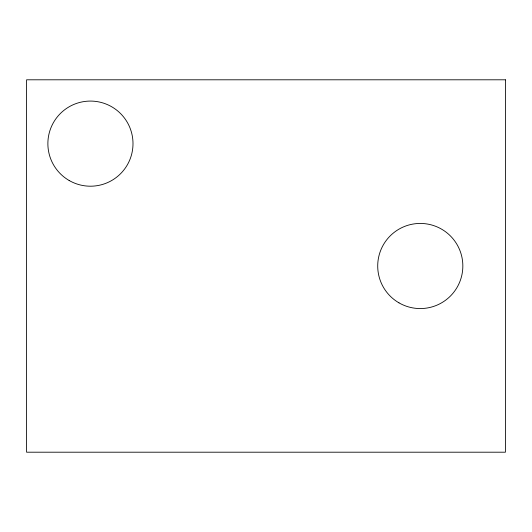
<?xml version="1.0" encoding="UTF-8"?>
<svg xmlns="http://www.w3.org/2000/svg" width="532" height="532" viewBox="0 0 532 532"><rect width="100%" height="100%" fill="white"/><g stroke="black" fill="none" stroke-linecap="round" stroke-linejoin="round"><path stroke-width="0.8" d="M505.4 79.8L26.6 79.8L26.6 452.2L505.4 452.2L505.4 79.8M399 302.861A42.56 42.56 0 0 0 462.84 266A42.56 42.56 0 0 0 399 229.139A42.56 42.56 0 0 0 399 302.861M69.16 180.501A42.56 42.56 0 0 0 133 143.64A42.56 42.56 0 0 0 69.16 106.779A42.56 42.56 0 0 0 69.16 180.501"/></g></svg>
